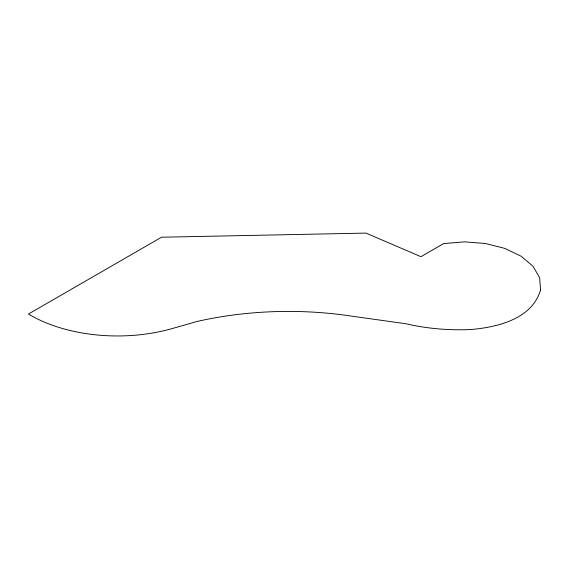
<?xml version="1.0" encoding="UTF-8"?>
<svg xmlns="http://www.w3.org/2000/svg" width="569" height="569" viewBox="0 0 569 569"><rect width="100%" height="100%" fill="white"/><g stroke="black" fill="none" stroke-linecap="round" stroke-linejoin="round"><path stroke-width="0.85" d="M540.55 290.012C532.051 319.081 497.448 327.232 470.954 329.515A142.911 82.512 0 0 1 405.917 323.754L351.991 316.193A248.411 143.416 0 0 0 197.159 321.457L172.051 328.605A123.345 71.217 0 0 1 28.45 314.038L161.518 237.216L366.002 233.091L420.939 256.697L443.628 243.596L464.532 241.853L485.464 243.496L504.81 248.397L521.069 256.185L532.989 266.249L539.661 277.821L540.55 290.012"/></g></svg>
